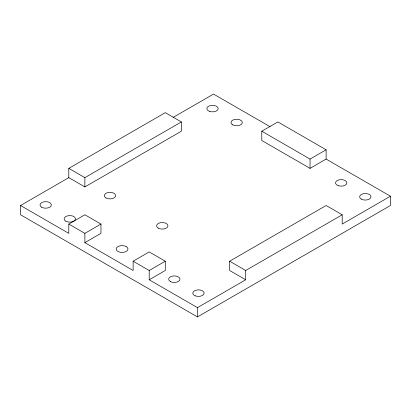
<?xml version="1.0" encoding="UTF-8"?>
<svg xmlns="http://www.w3.org/2000/svg" width="411" height="411" viewBox="0 0 411 411"><rect width="100%" height="100%" fill="white"/><g stroke="black" fill="none" stroke-linecap="round" stroke-linejoin="round"><path stroke-width="0.62" d="M68.796 177.644L68.796 168.361L165.294 112.65L181.374 121.933L181.374 131.217L84.882 186.928L68.796 177.644L20.55 205.5L20.55 214.783L197.46 316.922L390.45 205.5L390.45 196.217L326.118 159.072L310.038 168.361L261.792 140.505L261.792 131.217L277.872 121.933L326.118 149.789L326.118 159.072M173.057 117.448L213.54 94.078L270.109 126.737M68.796 168.361L84.882 177.644L181.374 121.933M68.796 224.072L84.882 214.783L100.962 224.072L100.962 233.356L84.882 242.639L84.882 233.356L68.796 224.072L68.796 233.356L20.55 205.5M84.882 233.356L100.962 224.072M84.882 242.639L133.128 270.495L133.128 261.211L149.208 251.928L165.294 261.211L165.294 270.495L149.208 279.783L149.208 270.495L165.294 261.211M261.792 131.217L310.038 159.072L326.118 149.789M342.204 214.783L245.706 270.495L245.706 279.783L229.626 270.495L229.626 261.211L326.118 205.5L342.204 214.783L342.204 224.072L390.45 196.217M149.208 279.783L197.46 307.639L245.706 279.783M229.626 261.211L245.706 270.495M133.128 261.211L149.208 270.495M310.038 159.072L310.038 168.361M197.46 307.639L197.46 316.922M84.882 177.644L84.882 186.928M126.187 246.646L125.026 246.066A5.913 3.416 0 0 0 116.246 248.429A5.913 3.416 0 0 0 123.1 252.385A5.913 3.416 0 0 0 127.194 247.319L126.187 246.646M65.781 221.169A5.687 3.283 0 0 0 75.295 219.695A5.687 3.283 0 0 0 68.334 215.677A5.687 3.283 0 0 0 65.781 221.169M170.318 281.525A5.687 3.283 0 0 0 179.833 280.05A5.687 3.283 0 0 0 172.867 276.033A5.687 3.283 0 0 0 170.318 281.525M232.641 124.836A5.687 3.283 0 0 0 242.151 123.362A5.687 3.283 0 0 0 235.19 119.344A5.687 3.283 0 0 0 232.641 124.836M338.356 185.71A5.687 3.283 0 0 0 346.884 182.869A5.687 3.283 0 0 0 338.356 180.023A5.687 3.283 0 0 0 338.356 185.71M41.665 207.236A5.677 3.278 0 0 0 51.164 205.767A5.677 3.278 0 0 0 44.208 201.755A5.677 3.278 0 0 0 41.665 207.236M195.621 295.971A5.687 3.283 0 0 0 204.149 293.13A5.687 3.283 0 0 0 195.621 290.284A5.687 3.283 0 0 0 195.621 295.971M209.692 111.427A5.687 3.283 0 0 0 218.22 108.586A5.687 3.283 0 0 0 209.692 105.74A5.687 3.283 0 0 0 209.692 111.427M361.3 199.114A5.687 3.283 0 0 0 370.814 197.645A5.687 3.283 0 0 0 363.848 193.622A5.687 3.283 0 0 0 361.3 199.114M158.256 228.131A5.687 3.283 0 0 0 167.77 226.661A5.687 3.283 0 0 0 160.809 222.639A5.687 3.283 0 0 0 158.256 228.131M105.987 197.958A5.687 3.283 0 0 0 115.501 196.484A5.687 3.283 0 0 0 108.54 192.461A5.687 3.283 0 0 0 105.987 197.958"/></g></svg>
